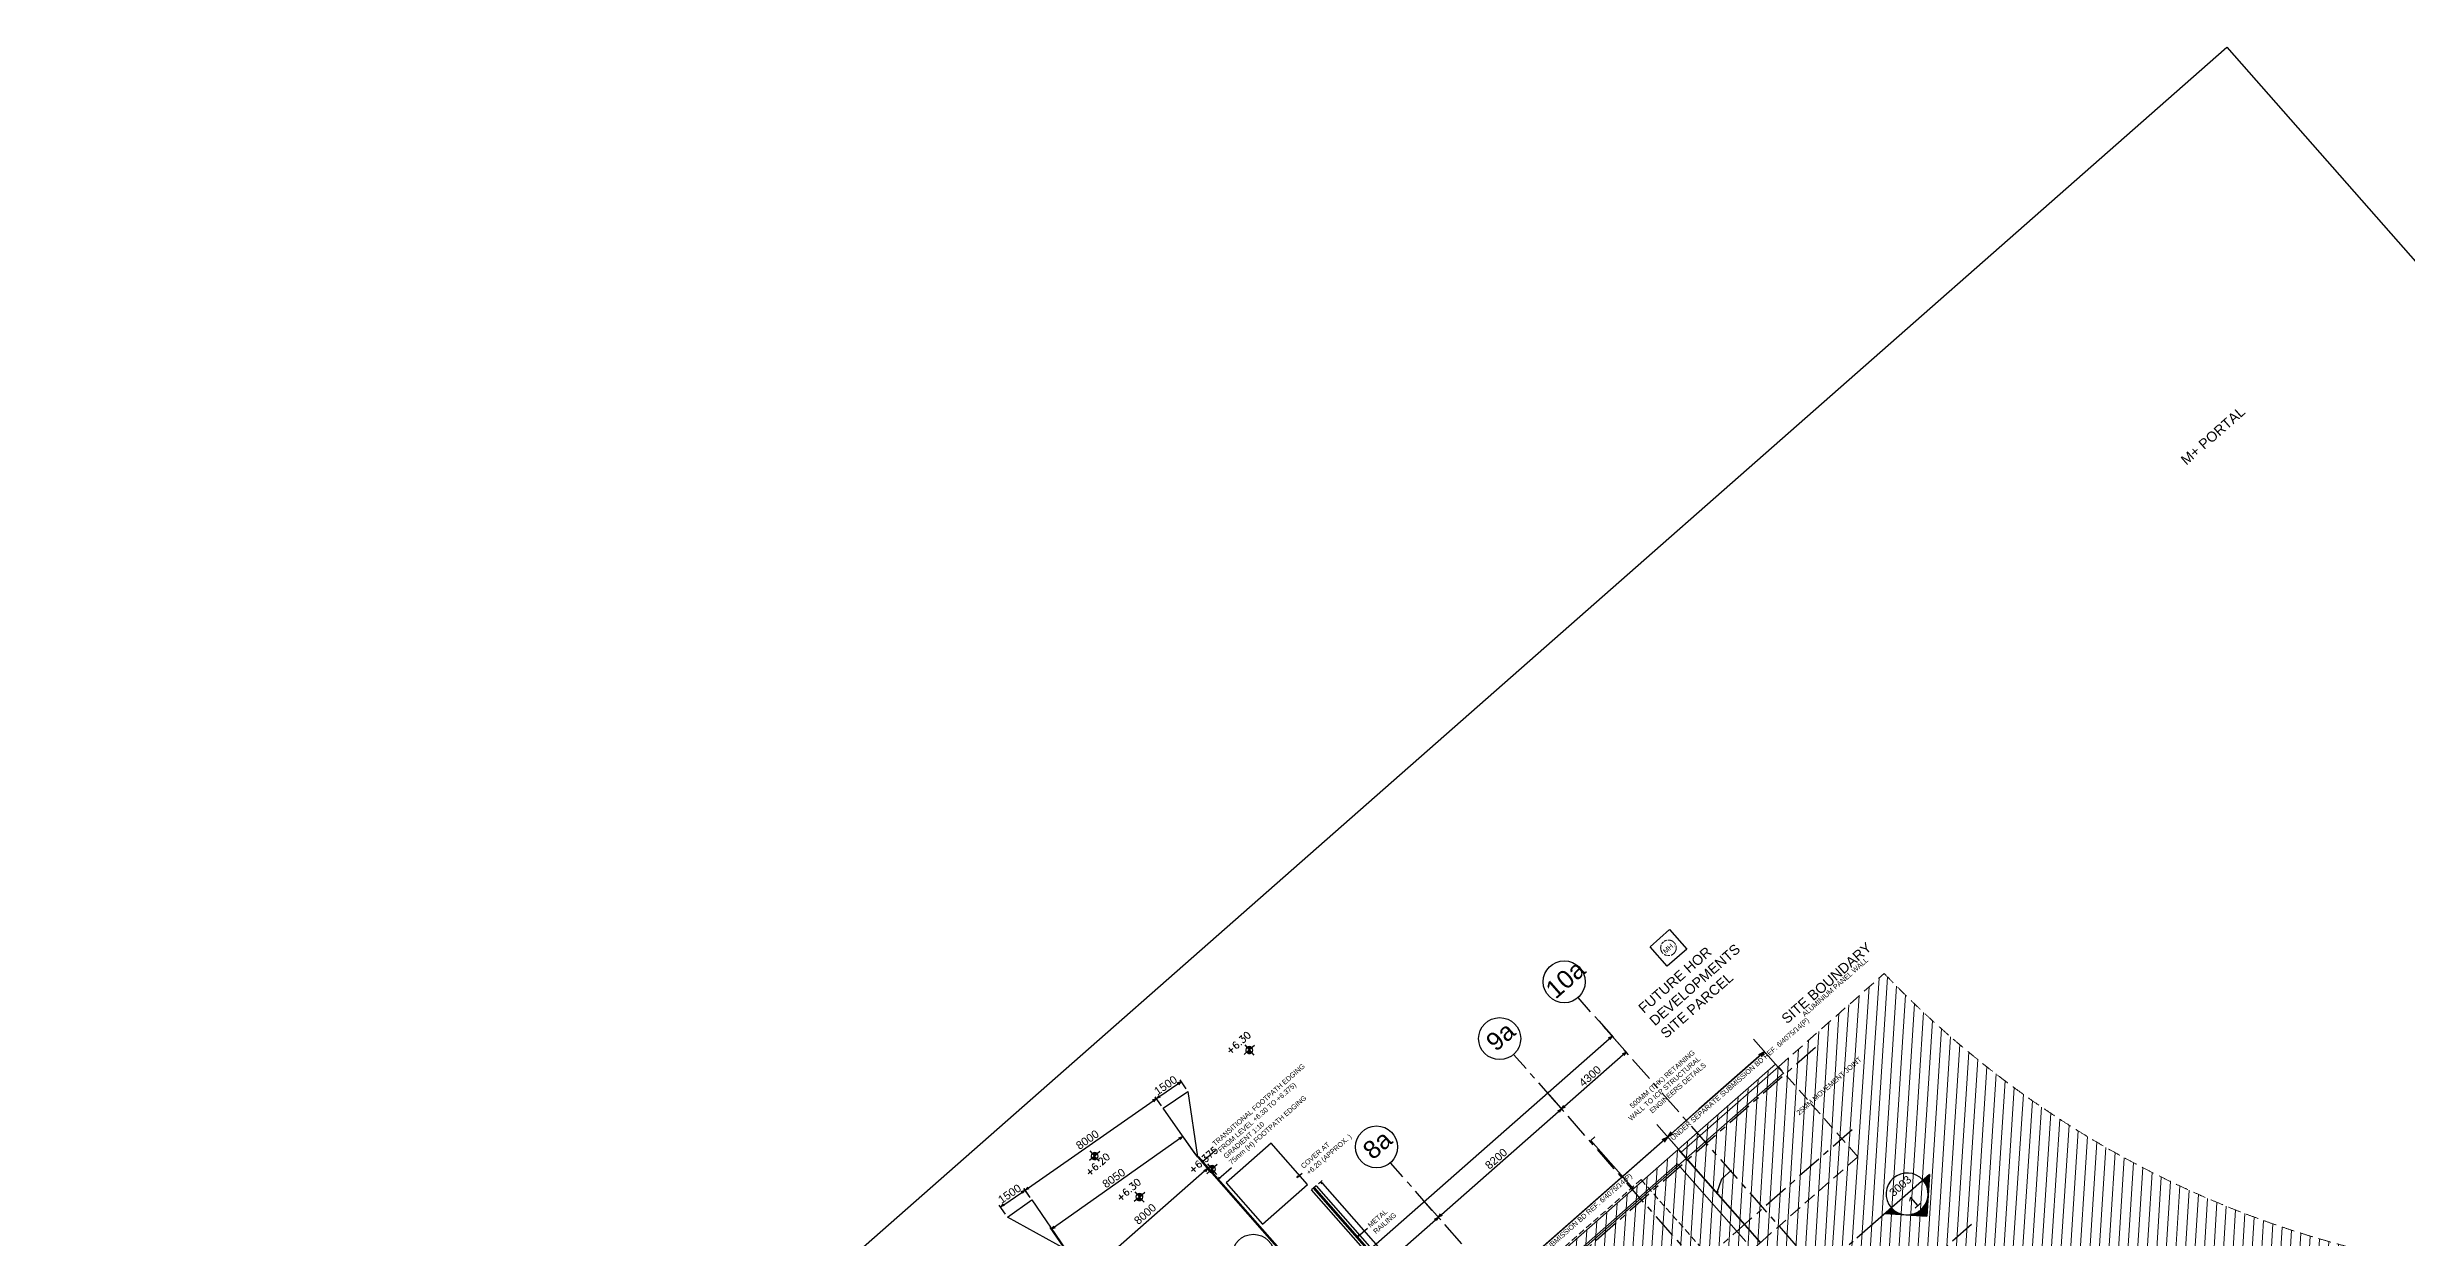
# Model space of a CAD drawing. Header units: millimetres. Extents: x 833681652 to 834427839, y 817425676 to 818089765.
# Drawn here: x 834242270 to 834360221, y 818030240 to 818089765 of the extents above; entities that cross this region are included whole.
import ezdxf
from ezdxf.enums import TextEntityAlignment as Align

# ---------------------------------------------------------------- set-up
doc = ezdxf.new("R2010")
doc.units = ezdxf.units.MM
doc.header["$LTSCALE"] = 100
for name, pattern in [('ACAD_ISO09W100', [45, 24, -3, 6, -3, 6, -3]), ('CENTER', [2, 1.25, -0.25, 0.25, -0.25]), ('Grid Line', [22.224999999999994, 12.7, -3.174999999999999, 3.174999999999999, -3.174999999999999]), ('Hidden', [9.524999999999999, 6.35, -3.175]), ('HIDDEN2', [4.762499999999999, 3.175, -1.5875])]:
    doc.linetypes.add(name, pattern=pattern)
for name, color, linetype in [('A-COLS', 3, 'Continuous'), ('DLN020__', 6, 'Continuous'), ('DLN030_1', 1, 'Continuous'), ('DLN051__', 7, 'Continuous'), ('DLN052__', 7, 'Continuous'), ('DLN270__', 3, 'Continuous'), ('DLN410__', 6, 'Continuous'), ('DLN810__', 1, 'Continuous'), ('DLN910__', 3, 'Continuous'), ('DLN980__', 1, 'Continuous'), ('DLN__050 Movement Joint', 1, 'Continuous'), ('HOZE REEL', 1, 'Continuous'), ('LEVEL', 7, 'Continuous'), ('MARK', 7, 'Continuous')]:
    doc.layers.add(name, color=color, linetype=linetype)
for name, color, linetype, lineweight in [('A-WALL', 7, 'Continuous', 9), ('A030_2', 1, 'Continuous', 0), ('DLN040__', 3, 'Continuous', 0), ('HCL523__', 1, 'Continuous', 20), ('Pump Station Outline', 5, 'Hidden', 9), ('Tactile', 251, 'Continuous', 5)]:
    doc.layers.add(name, color=color, linetype=linetype, lineweight=lineweight)
doc.styles.add('romans', font='romans.shx')
doc.styles.get("Standard").update_dxf_attribs({"font": 'swiss.ttf'})
doc.styles.add('Swis721tBT', font='swissl.ttf')
doc.dimstyles.new('INTDIM', dxfattribs={"dimtxt": 200, "dimasz": 125, "dimexe": 100, "dimexo": 150, "dimgap": 80, "dimtad": 1, "dimdec": 0, "dimzin": 9, "dimdsep": 46, "dimtxsty": 'Swis721tBT', "dimblk": 'OPEN30', "dimcen": -125, "dimclrd": 256, "dimclre": 256, "dimclrt": 2, "dimaunit": 1, "dimadec": 1, "dimazin": 0, "dimtfac": 0.4444444444444444, "dimtdec": 0, "dimtix": 1, "dimtmove": 2, "dimatfit": 3, "dimldrblk": 'OPEN30', "dimfxl": 0, "dimtolj": 1, "dimlwd": -1, "dimlwe": -1, "dimarcsym": 0})

# ---------------------------------------------------------------- blocks, each defined once
blk = doc.blocks.new('_Open30')
at = {"color": 0, "linetype": 'ByBlock', "lineweight": -2}
for p, q in [((-1, 0.26794919), (0, 0)), ((0, 0), (-1, -0.26794919)), ((0, 0), (-1, 0))]:
    blk.add_line(p, q, dxfattribs=at)
blk = doc.blocks.new('*D186')
at = {"layer": 'Defpoints', "color": 0}
for p in [(834311109.2963321, 818032066.221155), (834311810.0325601, 818031269.9996899), (834304953.6805739, 818026648.8052908)]:
    blk.add_point(p, dxfattribs=at)
at = {"layer": 'DLN030_1', "linetype": 'Continuous'}
for p, q in [((834311208.3954049, 818031953.6184297), (834311876.0986087, 818031194.9312063)), ((834305804.5538762, 818025984.7158015), (834311659.8955932, 818031137.8675927)), ((834305052.7796469, 818026536.2025656), (834305720.4829576, 818025777.5152206))]:
    blk.add_line(p, q, dxfattribs=at)
at = {"layer": 'DLN030_1', "xscale": 200, "yscale": 200, "zscale": 200}
for p, rotation in [((834311810.0325601, 818031269.9996899), 41.35026467986027), ((834305654.416909, 818025852.5837042), 221.3502646798603)]:
    blk.add_blockref('_Open30', p, dxfattribs=dict(at, rotation=rotation))
at = {"layer": 'DLN030_1', "color": 2, "insert": (834308543.5619872, 818028775.6624161), "char_height": 400, "attachment_point": 5, "rotation": 41.35026467986027, "style": 'Swis721tBT'}
blk.add_mtext('\\A1;8200', dxfattribs=at)
blk = doc.blocks.new('*D187')
at = {"layer": 'Defpoints', "color": 0}
for p in [(834317264.9120888, 818037483.6370174), (834317965.6483155, 818036687.4155537), (834311109.2963321, 818032066.221155)]:
    blk.add_point(p, dxfattribs=at)
at = {"layer": 'DLN030_1', "linetype": 'Continuous'}
for p, q in [((834317364.0111616, 818037371.034292), (834318031.7143642, 818036612.3470701)), ((834311960.1696333, 818031402.1316668), (834317815.5113485, 818036555.2834564)), ((834311208.3954049, 818031953.6184297), (834311876.0987147, 818031194.931086))]:
    blk.add_line(p, q, dxfattribs=at)
at = {"layer": 'DLN030_1', "xscale": 200, "yscale": 200, "zscale": 200}
for p, rotation in [((834317965.6483155, 818036687.4155537), 41.35026467986027), ((834311810.0326661, 818031269.9995695), 221.3502646798603)]:
    blk.add_blockref('_Open30', p, dxfattribs=dict(at, rotation=rotation))
at = {"layer": 'DLN030_1', "color": 2, "insert": (834314699.1777433, 818034193.0782807), "char_height": 400, "attachment_point": 5, "rotation": 41.35026467986027, "style": 'Swis721tBT'}
blk.add_mtext('\\A1;8200', dxfattribs=at)
blk = doc.blocks.new('*D188')
at = {"layer": 'Defpoints', "color": 0}
for p in [(834320492.856937, 818040324.4770439), (834321193.5931644, 818039528.2555796), (834317264.9120888, 818037483.6370174)]:
    blk.add_point(p, dxfattribs=at)
at = {"layer": 'DLN030_1', "linetype": 'Continuous'}
for p, q in [((834320591.95601, 818040211.8743185), (834321259.6592131, 818039453.187096)), ((834318115.785339, 818036819.5475869), (834321043.4561974, 818039396.1234823)), ((834317364.0111616, 818037371.034292), (834318031.7144206, 818036612.3470061))]:
    blk.add_line(p, q, dxfattribs=at)
at = {"layer": 'DLN030_1', "xscale": 200, "yscale": 200, "zscale": 200}
for p, rotation in [((834321193.5931644, 818039528.2555796), 41.35026467986027), ((834317965.6483719, 818036687.4154897), 221.3502646798603)]:
    blk.add_blockref('_Open30', p, dxfattribs=dict(at, rotation=rotation))
at = {"layer": 'DLN030_1', "color": 2, "insert": (834319390.9580207, 818038322.2062535), "char_height": 400, "attachment_point": 5, "rotation": 41.35026467986027, "style": 'Swis721tBT'}
blk.add_mtext('\\A1;4300', dxfattribs=at)
blk = doc.blocks.new('*D190')
at = {"layer": 'Defpoints', "color": 0}
for p in [(834319727.3209243, 818041194.3282703), (834320492.8563714, 818040324.4777746), (834269206.2309229, 817996731.8782111)]:
    blk.add_point(p, dxfattribs=at)
at = {"layer": 'DLN030_1', "linetype": 'Continuous'}
for p, q in [((834319826.4199971, 818041081.7255449), (834320558.92242, 818040249.4092911)), ((834270121.9039102, 817995994.1591614), (834320342.7194042, 818040192.3456774)), ((834269305.3299958, 817996619.2754858), (834270037.8329917, 817995786.9585809))]:
    blk.add_line(p, q, dxfattribs=at)
at = {"layer": 'DLN030_1', "xscale": 200, "yscale": 200, "zscale": 200}
for p, rotation in [((834320492.8563714, 818040324.4777746), 41.35026467986027), ((834269971.7669431, 817995862.0270643), 221.3502646798603)]:
    blk.add_blockref('_Open30', p, dxfattribs=dict(at, rotation=rotation))
at = {"layer": 'DLN030_1', "color": 2, "insert": (834295343.8867736, 818019178.3025181), "char_height": 400, "attachment_point": 1, "rotation": 41.35026467986027, "line_spacing_factor": 0.9385317878468563, "style": 'Swis721tBT'}
blk.add_mtext('\\A1;67300', dxfattribs=at)
blk = doc.blocks.new('*X5')
at = {"color": 0}
for p, q in [((56790.17643191215, 54775), (57097.4172277672, 54775)), ((56802.67643191215, 54787.5), (57084.9172277672, 54787.5)), ((56815.17643191215, 54800), (57072.4172277672, 54800)), ((56827.67643191215, 54812.5), (57059.9172277672, 54812.5)), ((56840.17643191215, 54825), (57047.4172277672, 54825)), ((56852.67643191215, 54837.5), (57034.9172277672, 54837.5)), ((56865.17643191215, 54850), (57022.4172277672, 54850)), ((56877.67643191215, 54862.5), (57009.9172277672, 54862.5)), ((56890.17643191215, 54875), (56997.4172277672, 54875)), ((56902.67643191215, 54887.5), (56984.9172277672, 54887.5)), ((56915.17643191215, 54900), (56972.4172277672, 54900)), ((56927.67643191215, 54912.5), (56959.9172277672, 54912.5)), ((56940.17643191215, 54925), (56947.4172277672, 54925)), ((55940.17643191214, 53925), (56195.9689992533, 53925)), ((55952.67643191214, 53937.5), (56197.02764203604, 53937.5)), ((55965.17643191214, 53950), (56198.29734928536, 53950)), ((55977.67643191214, 53962.5), (56199.77920158036, 53962.5)), ((55990.17643191214, 53975), (56201.47446939646, 53975)), ((56002.67643191214, 53987.5), (56203.38461865738, 53987.5)), ((56015.17643191214, 54000), (56205.51131723516, 54000)), ((56027.67643191214, 54012.5), (56207.85644246099, 54012.5)), ((56040.17643191214, 54025), (56210.42208973136, 54025)), ((56052.67643191214, 54037.5), (56213.21058230806, 54037.5)), ((56065.17643191214, 54050), (56216.22448241559, 54050)), ((56077.67643191214, 54062.5), (56219.4666037756, 54062.5)), ((56090.17643191214, 54075), (56222.94002572152, 54075)), ((56102.67643191214, 54087.5), (56226.64810907299, 54087.5)), ((56115.17643191214, 54100), (56230.59451397751, 54100)), ((56127.67643191214, 54112.5), (56234.783219953, 54112.5)), ((56140.17643191214, 54125), (56239.21854841284, 54125)), ((56152.67643191214, 54137.5), (56243.90518800342, 54137.5)), ((56165.17643191214, 54150), (56248.84822313151, 54150)), ((56177.67643191214, 54162.5), (56254.05316613591, 54162.5)), ((56190.17643191214, 54175), (56259.52599364005, 54175)), ((56202.67643191214, 54187.5), (56265.27318771162, 54187.5)), ((56215.17643191214, 54200), (56271.3017825861, 54200)), ((56227.67643191214, 54212.5), (56277.61941785813, 54212.5)), ((56240.17643191214, 54225), (56284.23439921781, 54225)), ((56252.67643191214, 54237.5), (56291.15576804409, 54237.5)), ((56265.17643191214, 54250), (56298.39338144825, 54250)), ((56277.67643191214, 54262.5), (56305.95800470521, 54262.5)), ((56290.17643191214, 54275), (56313.8614184658, 54275)), ((56302.67643191214, 54287.5), (56322.11654371454, 54287.5)), ((56315.17643191214, 54300), (56330.73758815906, 54300)), ((56327.67643191214, 54312.5), (56339.74021869808, 54312.5)), ((56340.17643191214, 54325), (56349.14176585911, 54325)), ((56352.67643191214, 54337.5), (56358.96146773244, 54337.5)), ((56365.17643191214, 54350), (56369.22076313922, 54350)), ((56377.67643191214, 54362.5), (56379.94364675136, 54362.5)), ((56390.17643191214, 54375), (56391.15710295406, 54375)), ((56402.67643191214, 54387.5), (56402.89164093309, 54387.5)), ((56427.67643191214, 54412.5), (56428.06779760152, 54412.5)), ((56440.17643191214, 54425), (56441.59498760175, 54425)), ((56452.67643191214, 54437.5), (56455.81686508647, 54437.5)), ((56465.17643191214, 54450), (56470.7960881337, 54450)), ((56477.67643191214, 54462.5), (56486.60709099128, 54462.5)), ((56490.17643191214, 54475), (56503.33943920848, 54475)), ((56502.67643191214, 54487.5), (56521.10253295893, 54487.5)), ((56515.17643191214, 54500), (56540.03238827831, 54500)), ((56527.67643191214, 54512.5), (56560.30174522614, 54512.5)), ((56540.17643191214, 54525), (56582.13575151274, 54525)), ((56552.67643191214, 54537.5), (56605.83752573567, 54537.5)), ((56565.17643191214, 54550), (56631.83249392315, 54550)), ((56577.67643191214, 54562.5), (56660.75177593889, 54562.5)), ((56590.17643191214, 54575), (56693.60738523508, 54575)), ((56602.67643191214, 54587.5), (56732.22529620404, 54587.5)), ((56615.17643191214, 54600), (56780.6472987377, 54600)), ((56627.67643191214, 54612.5), (56853.46120479256, 54612.5)), ((56640.17643191214, 54625), (57247.4172277672, 54625)), ((56652.67643191214, 54637.5), (57234.9172277672, 54637.5)), ((56665.17643191214, 54650), (57222.4172277672, 54650)), ((56677.67643191214, 54662.5), (57209.9172277672, 54662.5)), ((56690.17643191215, 54675), (57197.4172277672, 54675)), ((56702.67643191215, 54687.5), (57184.9172277672, 54687.5)), ((56715.17643191215, 54700), (57172.4172277672, 54700)), ((56727.67643191215, 54712.5), (57159.9172277672, 54712.5)), ((56740.17643191215, 54725), (57147.4172277672, 54725)), ((56752.67643191215, 54737.5), (57134.9172277672, 54737.5)), ((56765.17643191215, 54750), (57122.4172277672, 54750)), ((56777.67643191215, 54762.5), (57109.9172277672, 54762.5)), ((57034.13245488679, 54612.5), (57259.9172277672, 54612.5)), ((57106.94636094165, 54600), (57272.4172277672, 54600)), ((57155.36836347531, 54587.5), (57284.9172277672, 54587.5)), ((57193.98627444427, 54575), (57297.4172277672, 54575)), ((57226.84188374045, 54562.5), (57309.9172277672, 54562.5)), ((57255.7611657562, 54550), (57322.4172277672, 54550)), ((57281.75613394367, 54537.5), (57334.9172277672, 54537.5)), ((57305.4579081666, 54525), (57347.4172277672, 54525)), ((57327.29191445321, 54512.5), (57359.9172277672, 54512.5)), ((57347.56127140103, 54500), (57372.4172277672, 54500)), ((57366.49112672041, 54487.5), (57384.9172277672, 54487.5)), ((57384.25422047087, 54475), (57397.4172277672, 54475)), ((57400.98656868807, 54462.5), (57409.9172277672, 54462.5)), ((57416.79757154565, 54450), (57422.4172277672, 54450)), ((57431.77679459289, 54437.5), (57434.9172277672, 54437.5)), ((57445.9986720776, 54425), (57447.4172277672, 54425)), ((57459.52586207783, 54412.5), (57459.9172277672, 54412.5)), ((57484.70201874625, 54387.5), (57484.9172277672, 54387.5)), ((57496.43655672529, 54375), (57497.4172277672, 54375)), ((57507.65001292799, 54362.5), (57509.9172277672, 54362.5)), ((57518.37289654013, 54350), (57522.4172277672, 54350)), ((57528.63219194692, 54337.5), (57534.9172277672, 54337.5)), ((57538.45189382024, 54325), (57547.4172277672, 54325)), ((57547.85344098127, 54312.5), (57559.9172277672, 54312.5)), ((57556.85607152029, 54300), (57572.4172277672, 54300)), ((57565.47711596481, 54287.5), (57584.9172277672, 54287.5)), ((57573.73224121355, 54275), (57597.4172277672, 54275)), ((57581.63565497414, 54262.5), (57609.9172277672, 54262.5)), ((57589.20027823109, 54250), (57622.4172277672, 54250)), ((57596.43789163527, 54237.5), (57634.9172277672, 54237.5)), ((57603.35926046153, 54225), (57647.4172277672, 54225)), ((57609.97424182123, 54212.5), (57659.9172277672, 54212.5)), ((57616.29187709324, 54200), (57672.4172277672, 54200)), ((57622.32047196773, 54187.5), (57684.9172277672, 54187.5)), ((57628.0676660393, 54175), (57697.41722776719, 54175)), ((57633.54049354343, 54162.5), (57709.91722776719, 54162.5)), ((57638.74543654784, 54150), (57722.41722776719, 54150)), ((57643.68847167592, 54137.5), (57734.91722776719, 54137.5)), ((57648.3751112665, 54125), (57747.41722776719, 54125)), ((57652.81043972634, 54112.5), (57759.91722776719, 54112.5)), ((57656.99914570183, 54100), (57772.41722776719, 54100)), ((57660.94555060635, 54087.5), (57784.91722776719, 54087.5)), ((57664.65363395782, 54075), (57797.41722776719, 54075)), ((57668.12705590376, 54062.5), (57809.91722776719, 54062.5)), ((57671.36917726375, 54050), (57822.41722776719, 54050)), ((57674.38307737129, 54037.5), (57834.91722776719, 54037.5)), ((57677.171569948, 54025), (57847.41722776719, 54025)), ((57679.73721721836, 54012.5), (57859.91722776719, 54012.5)), ((57682.08234244418, 54000), (57872.41722776719, 54000)), ((57684.20904102196, 53987.5), (57884.91722776719, 53987.5)), ((57686.11919028289, 53975), (57897.41722776719, 53975)), ((57687.81445809898, 53962.5), (57909.91722776719, 53962.5)), ((57689.29631039398, 53950), (57922.41722776719, 53950)), ((57690.5660176433, 53937.5), (57934.91722776719, 53937.5)), ((57691.62466042604, 53925), (57947.41722776719, 53925)), ((55890.17643191214, 53875), (56193.82986951105, 53875)), ((55902.67643191214, 53887.5), (56194.05140822083, 53887.5)), ((55915.17643191214, 53900), (56194.48150710045, 53900)), ((55927.67643191214, 53912.5), (56195.12052558953, 53912.5)), ((57692.47313408981, 53912.5), (57959.91722776719, 53912.5)), ((57693.11215257891, 53900), (57972.41722776719, 53900)), ((57693.54225145852, 53887.5), (57984.91722776719, 53887.5)), ((57693.7637901683, 53875), (57997.41722776719, 53875))]:
    blk.add_line(p, q, dxfattribs=at)
blk = doc.blocks.new('SECHL')
at = {"layer": 'MARK'}
for p, q in [((-3.414213562369696, 0), (-2, 1.414213562369696)), ((-0.5857864376303041, 0), (-2, 1.414213562369696)), ((-3.414213562369696, 0), (0, 0))]:
    blk.add_line(p, q, dxfattribs=at)
for centre, start, end in [((-2, 0), 0, 180), ((-2, 1.796361175365746e-06), 180, 0)]:
    blk.add_arc(centre, 1.00000000000001, start, end, dxfattribs=at)
at = {"layer": 'MARK', "xscale": 0.001333333333333333, "yscale": 0.001333333333333333, "zscale": 0.001333333333333333}
blk.add_blockref('*X5', (-77.92506243978278, -71.8239469682012), dxfattribs=at)
at = {"layer": 'MARK', "style": 'romans'}
for tag, height, p in [('SECHL1', 0.7999999999999999, (-2, 0.5)), ('SECHL2', 0.2666666666666667, (-2, -0.5))]:
    blk.add_attdef(tag, text='', height=height, dxfattribs=at).set_placement(p, align=Align.MIDDLE)
blk = doc.blocks.new('*X14')
at = {"color": 0}
for p, q in [((45955.88296590155, 42700), (46155.82083605308, 42700)), ((45956.13663634944, 42693.75), (46155.82083605308, 42693.75)), ((45956.58659627086, 42687.5), (46155.82083605308, 42687.5)), ((45957.23417992554, 42681.25), (46155.82083605308, 42681.25)), ((45958.08132891748, 42675), (46155.82083605308, 42675)), ((45959.13062182577, 42668.75), (46155.82083605308, 42668.75)), ((45960.38531455532, 42662.5), (46155.82083605308, 42662.5)), ((45961.84939291411, 42656.25), (46155.82083605308, 42656.25)), ((45963.52763949186, 42650), (46155.82083605308, 42650)), ((45965.42571759076, 42643.75), (46155.82083605308, 42643.75)), ((45967.55027588873, 42637.5), (46155.82083605308, 42637.5)), ((45969.90907871936, 42631.25), (46155.82083605308, 42631.25)), ((45972.51116853599, 42625), (46155.82083605308, 42625)), ((45975.3670694097, 42618.75), (46155.82083605308, 42618.75)), ((45978.48904368043, 42612.5), (46155.82083605308, 42612.5)), ((45981.89141854007, 42606.25), (46155.82083605308, 42606.25)), ((45985.59100621493, 42600), (46155.82083605308, 42600)), ((45989.60765168721, 42593.75), (46155.82083605308, 42593.75)), ((45993.96495773042, 42587.5), (46155.82083605308, 42587.5)), ((45998.69126201334, 42581.25), (46155.82083605308, 42581.25)), ((46003.82098168398, 42575), (46155.82083605308, 42575)), ((46009.39650945896, 42568.75), (46155.82083605308, 42568.75)), ((46015.47096569654, 42562.5), (46155.82083605308, 42562.5)), ((46022.11233295992, 42556.25), (46155.82083605308, 42556.25)), ((46029.4099326874, 42550), (46155.82083605308, 42550)), ((46037.48510949494, 42543.75), (46155.82083605308, 42543.75)), ((46046.51005492607, 42537.5), (46155.82083605308, 42537.5)), ((46056.74397416842, 42531.25), (46155.82083605308, 42531.25)), ((46068.61144864996, 42525), (46155.82083605308, 42525)), ((46082.90578313846, 42518.75), (46155.82083605308, 42518.75)), ((46101.51054575652, 42512.5), (46155.82083605308, 42512.5)), ((46133.36008534408, 42506.25), (46155.82083605308, 42506.25))]:
    blk.add_line(p, q, dxfattribs=at)
blk = doc.blocks.new('*X13')
at = {"color": 0}
for p, q in [((46155.82083605308, 42900), (46200.19499327346, 42900)), ((46155.82083605308, 42893.75), (46221.90936394812, 42893.75)), ((46155.82083605308, 42887.5), (46237.60222886274, 42887.5)), ((46155.82083605308, 42881.25), (46250.32254979523, 42881.25)), ((46155.82083605308, 42875), (46261.15281880532, 42875)), ((46155.82083605308, 42868.75), (46270.62917321041, 42868.75)), ((46155.82083605308, 42862.5), (46279.06432258031, 42862.5)), ((46155.82083605308, 42856.25), (46286.65980066876, 42856.25)), ((46155.82083605308, 42850), (46293.55459136389, 42850)), ((46155.82083605308, 42843.75), (46299.84935768103, 42843.75)), ((46155.82083605308, 42837.5), (46305.6197603913, 42837.5)), ((46155.82083605308, 42831.25), (46310.92433512129, 42831.25)), ((46155.82083605308, 42825), (46315.8094235008, 42825)), ((46155.82083605308, 42818.75), (46320.31240362975, 42818.75)), ((46155.82083605308, 42812.5), (46324.46388658926, 42812.5)), ((46155.82083605308, 42806.25), (46328.28925688629, 42806.25)), ((46155.82083605308, 42800), (46331.80978137356, 42800)), ((46155.82083605308, 42793.75), (46335.04342549239, 42793.75)), ((46155.82083605308, 42787.5), (46338.0054656343, 42787.5)), ((46155.82083605308, 42781.25), (46340.70895613168, 42781.25)), ((46155.82083605308, 42775), (46343.16509039923, 42775)), ((46155.82083605308, 42768.75), (46345.38348355208, 42768.75)), ((46155.82083605308, 42762.5), (46347.37239573649, 42762.5)), ((46155.82083605308, 42756.25), (46349.13890998229, 42756.25)), ((46155.82083605308, 42750), (46350.68907460933, 42750)), ((46155.82083605308, 42743.75), (46352.02801759425, 42743.75)), ((46155.82083605308, 42737.5), (46353.16003838917, 42737.5)), ((46155.82083605308, 42731.25), (46354.08868132608, 42731.25)), ((46155.82083605308, 42725), (46354.81679369925, 42725)), ((46155.82083605308, 42718.75), (46355.34657085896, 42718.75)), ((46155.82083605308, 42712.5), (46355.67959002734, 42712.5)), ((46155.82083605308, 42706.25), (46355.81683408978, 42706.25))]:
    blk.add_line(p, q, dxfattribs=at)
blk = doc.blocks.new('ELFIN')
at = {"layer": 'LEVEL'}
for p, q in [((0, 0), (-0.5, 0)), ((0, 0.5), (0, 0)), ((0, 0), (0, -0.5)), ((0.5, 0), (0, 0))]:
    blk.add_line(p, q, dxfattribs=at)
for start, end in [(90, 180), (180, 270), (0, 90), (270, 0)]:
    blk.add_arc((0, 0), 0.25, start, end, dxfattribs=at)
at = {"layer": 'LEVEL', "xscale": 0.00125, "yscale": 0.00125, "zscale": 0.00125}
for name in ['*X13', '*X14']:
    blk.add_blockref(name, (-57.69477604507119, -53.38123098095821), dxfattribs=at)
at = {"layer": 'LEVEL', "style": 'romans'}
blk.add_attdef('ELFIN', (0.2542374787153676, 0.3469263632723596), '', height=0.5, dxfattribs=at)
blk = doc.blocks.new('*D172')
at = {"layer": 'Defpoints', "color": 0}
for p in [(834299844.6404431, 818034194.7073808), (834293391.1967207, 818029418.1401271, -0.02230728437779878), (834294271.8964506, 818028417.4324033)]:
    blk.add_point(p, dxfattribs=at)
at = {"layer": 'DLN030_1', "linetype": 'Continuous'}
for p, q in [((834299943.7395059, 818034082.1046466), (834300343.5855126, 818033627.7738756)), ((834300127.382492, 818033570.7102814), (834294422.0334295, 818028549.5644871)), ((834293490.2957835, 818029305.5373929), (834294337.9624925, 818028342.3639138))]:
    blk.add_line(p, q, dxfattribs=at)
at = {"layer": 'DLN030_1', "xscale": 200, "yscale": 200, "zscale": 200}
for p, rotation in [((834300277.5194708, 818033702.8423651), 41.35025955254057), ((834294271.8964506, 818028417.4324033), 221.3502595525406)]:
    blk.add_blockref('_Open30', p, dxfattribs=dict(at, rotation=rotation))
at = {"layer": 'DLN030_1', "color": 2, "insert": (834297150.6027416, 818031428.3443416), "char_height": 400, "attachment_point": 5, "rotation": 41.35025955254058, "style": 'Swis721tBT'}
blk.add_mtext('\\A1;8000', dxfattribs=at)
blk = doc.blocks.new('*D204')
at = {"layer": 'Defpoints', "color": 0}
for p in [(834299039.514315, 818035312.8675264), (834299742.3986964, 818034317.5672446, 0.0006610366353925201), (834293166.4908222, 818029673.6391532, -0.02573415923886818)]:
    blk.add_point(p, dxfattribs=at)
at = {"layer": 'DLN030_1', "linetype": 'Continuous'}
for p, q in [((834292626.975304, 818030784.3110716), (834298876.1454518, 818035197.4958898)), ((834299655.869969, 818034440.0938921), (834298981.8284968, 818035394.5519581)), ((834293079.9620948, 818029796.1658007), (834292405.9206226, 818030750.6238668))]:
    blk.add_line(p, q, dxfattribs=at)
at = {"layer": 'DLN030_1', "xscale": 200, "yscale": 200, "zscale": 200}
for p, rotation in [((834299039.514315, 818035312.8675264), 35.22986599653106), ((834292463.6064408, 818030668.9394351), 215.229865996531)]:
    blk.add_blockref('_Open30', p, dxfattribs=dict(at, rotation=rotation))
at = {"layer": 'DLN030_1', "color": 2, "insert": (834295586.8287921, 818033224.1671557), "char_height": 400, "attachment_point": 5, "rotation": 35.22986599653106, "style": 'Swis721tBT'}
blk.add_mtext('\\A1;8050', dxfattribs=at)
blk = doc.blocks.new('*D205')
at = {"layer": 'Defpoints', "color": 0}
for p in [(834297710.9393405, 818037201.1814563), (834298050.6628835, 818036714.8578014, 0.0006610366353925201), (834291492.512744, 818032133.6329739, -0.02573415923886818)]:
    blk.add_point(p, dxfattribs=at)
at = {"layer": 'DLN030_1', "linetype": 'Continuous'}
for p, q in [((834291316.7468557, 818032734.4899747), (834297546.9816855, 818037086.6481102)), ((834297964.762874, 818036837.8260428), (834297653.6726675, 818037283.1602838)), ((834291406.6127343, 818032256.6012152), (834291095.5225278, 818032701.9354563))]:
    blk.add_line(p, q, dxfattribs=at)
at = {"layer": 'DLN030_1', "xscale": 200, "yscale": 200, "zscale": 200}
for p, rotation in [((834297710.9393405, 818037201.1814563), 34.93639512041739), ((834291152.7892008, 818032619.9566288), 214.9363951204174)]:
    blk.add_blockref('_Open30', p, dxfattribs=dict(at, rotation=rotation))
at = {"layer": 'DLN030_1', "color": 2, "insert": (834294268.3296248, 818035144.6734145), "char_height": 400, "attachment_point": 5, "rotation": 34.93639512041739, "style": 'Swis721tBT'}
blk.add_mtext('\\A1;8000', dxfattribs=at)
blk = doc.blocks.new('*D206')
at = {"layer": 'Defpoints', "color": 0}
for p in [(834298956.8800172, 818038047.893903), (834299290.3801677, 818037557.0867348, 0.0006610366353925201), (834298049.9121971, 818036714.1971406, 0.0006610366353925201)]:
    blk.add_point(p, dxfattribs=at)
at = {"layer": 'DLN030_1', "linetype": 'Continuous'}
for p, q in [((834297881.8363177, 818037317.4089819), (834298791.455746, 818037935.4892299)), ((834299206.0766629, 818037681.154938), (834298900.6776806, 818038130.6060386)), ((834297965.6086922, 818036838.2653439), (834297660.20971, 818037287.7164444))]:
    blk.add_line(p, q, dxfattribs=at)
at = {"layer": 'DLN030_1', "xscale": 200, "yscale": 200, "zscale": 200}
for p, rotation in [((834297716.4120466, 818037205.0043088), 214.1958427648469), ((834298956.8800172, 818038047.893903), 34.19584276484694)]:
    blk.add_blockref('_Open30', p, dxfattribs=dict(at, rotation=rotation))
at = {"layer": 'DLN030_1', "color": 2, "insert": (834298176.1507783, 818037862.6475629), "char_height": 400, "attachment_point": 5, "rotation": 34.19584276484694, "style": 'Swis721tBT'}
blk.add_mtext('\\A1;1500', dxfattribs=at)
blk = doc.blocks.new('*D173')
at = {"layer": 'Defpoints', "color": 0}
for p in [(834291159.0125932, 818032624.4401419), (834291492.5127437, 818032133.6329739, 0.0006610366353925201), (834290252.0447737, 818031290.7433797, 0.0006610366353925201)]:
    blk.add_point(p, dxfattribs=at)
at = {"layer": 'DLN030_1', "linetype": 'Continuous'}
for p, q in [((834291408.2092389, 818032257.7011771), (834291102.8102566, 818032707.1522775)), ((834290167.7412689, 818031414.811583), (834289862.3422866, 818031864.2626834)), ((834290083.9688942, 818031893.9552209), (834290993.5883222, 818032512.0354688))]:
    blk.add_line(p, q, dxfattribs=at)
at = {"layer": 'DLN030_1', "xscale": 200, "yscale": 200, "zscale": 200}
for p, rotation in [((834291159.0125932, 818032624.4401419), 34.19584277373304), ((834289918.5446231, 818031781.5505478), 214.195842773733)]:
    blk.add_blockref('_Open30', p, dxfattribs=dict(at, rotation=rotation))
at = {"layer": 'DLN030_1', "color": 2, "insert": (834290378.2833546, 818032439.1938018), "char_height": 400, "attachment_point": 5, "rotation": 34.19584277373304, "style": 'Swis721tBT'}
blk.add_mtext('\\A1;1500', dxfattribs=at)
blk = doc.blocks.new('*D207')
at = {"layer": 'Defpoints', "color": 0}
for p in [(834305699.2720699, 818032840.0466702, -0.1111731156275649), (834312685.7571796, 818024901.5537895, -0.1111731055744558), (834312918.0773746, 818025106.0134584)]:
    blk.add_point(p, dxfattribs=at)
at = {"layer": 'DLN030_1'}
for p, q in [((834305811.8747953, 818032939.1457431), (834306006.6606435, 818033110.5722953)), ((834306014.1747206, 818032950.6706423), (834312835.4948138, 818025199.8490628)), ((834312798.3599049, 818025000.6528624), (834312993.1458582, 818025172.079507))]:
    blk.add_line(p, q, dxfattribs=at)
at = {"layer": 'DLN030_1', "xscale": 125, "yscale": 125, "zscale": 125}
for p, rotation in [((834305931.5921599, 818033044.5062467), 131.3502646798603), ((834312918.0773746, 818025106.0134584), 311.3502646798603)]:
    blk.add_blockref('_Open30', p, dxfattribs=dict(at, rotation=rotation))
at = {"layer": 'DLN030_1', "color": 2, "insert": (834309562.0475202, 818029196.0176457), "char_height": 200, "attachment_point": 5, "rotation": 311.35026467986023, "style": 'Swis721tBT'}
blk.add_mtext('\\A1;10575', dxfattribs=at)

msp = doc.modelspace()

# ---------------------------------------------------------------- hatches: boundary and pattern name
at = {"layer": 'Pump Station Outline', "linetype": 'Continuous'}
h = msp.add_hatch(dxfattribs=at)
h.set_pattern_fill('ANSI31', color=1, scale=150, angle=6.771992562981563e-05)
h.set_pattern_definition([(86.35026354792089, (1453995.609825253, 237198.812756896), (-475.2840917373131, 30.3165737087381), [])])
edge = h.paths.add_edge_path()
edge.add_line((834354640.1284025, 818002848.5868188), (834339550.0561398, 818019994.8958654))
edge.add_arc((834332769.0727383, 818014189.8471981), 8926.383697879925, 40.56609466141031, 101.8134883202493)
edge.add_line((834330941.6055638, 818022927.1631274), (834325382.3200605, 818029281.967371))
edge.add_line((834325382.3200605, 818029281.967371), (834316073.9235934, 818021089.523299))
edge.add_line((834316073.9235934, 818021089.523299), (834312702.2594533, 818024882.8028461))
edge.add_line((834312702.2594533, 818024882.8028461), (834323801.2576692, 818034650.725341))
edge.add_line((834323801.2576692, 818034650.725341), (834328681.0623239, 818038945.0985447))
edge.add_line((834328681.0623239, 818038945.0985447), (834328813.1094278, 818038795.0581461))
edge.add_line((834328813.1094278, 818038795.0581461), (834334102.2215883, 818043449.8827006))
edge.add_arc((834369806.03518, 818077546.1023142), 49369.16544702674, 223.6806300099722, 266.3963960374879)
edge.add_line((834366703.0203962, 818028274.5507232), (834367678.2990412, 818014323.1809446))
edge.add_line((834367678.2990412, 818014323.1809446), (834354640.1284025, 818002848.5868188))

# ---------------------------------------------------------------- linework, layer by layer
at = {"color": 2}
msp.add_lwpolyline([(834427839.0369835, 818002704.1066914), (834318889.4698142, 817906820.3266927), (834242269.6120262, 817993880.936373), (834351219.1792257, 818089764.7163409)], close=True, dxfattribs=at)
at = {"layer": 'A-COLS', "lineweight": 18}
for p, q in [((834327175.1595455, 818030060.2630292, -0.0320775110140922), (834323756.2446748, 818033945.0536349, -0.0320775110140922)), ((834327880.8322053, 818030015.2508405, -0.0320775110140922), (834323801.2576879, 818034650.7253582, -0.0320775110140922))]:
    msp.add_line(p, q, dxfattribs=at)
at = {"layer": 'A-COLS', "lineweight": 18, "elevation": -0.01641004604425692}
msp.add_lwpolyline([(834328662.2951965, 818038928.5820276), (834323820.1611849, 818034667.1312469), (834324216.5574672, 818034216.7203381), (834329058.6914792, 818038478.1711191)], close=True, dxfattribs=at)
at = {"layer": 'A-COLS', "lineweight": 18}
for points, elevation in [([(834312721.0260819, 818024899.3174205), (834323801.2576885, 818034650.7253579)], -0.0320775110140922), ([(834313426.6986367, 818024854.3034766), (834323756.2446748, 818033945.0536349)], 0.02180016762176756)]:
    msp.add_lwpolyline(points, dxfattribs=dict(at, elevation=elevation))
at = {"layer": 'A-WALL', "color": 1, "lineweight": 18}
for p, q in [((834328813.1942613, 818038794.96174, 0.05387767864690719), (834323952.2932783, 818034516.9942776)), ((834324216.5574673, 818034216.7203383), (834329077.4586062, 818038494.6876235, -0.01641004604425692)), ((834324197.7062094, 818034200.2994258, -0.05387767864326928), (834323933.4420205, 818034500.5733653, -0.05387767864326928)), ((834324216.5574675, 818034216.7203386), (834323952.2932783, 818034516.9942776))]:
    msp.add_line(p, q, dxfattribs=at)
at = {"layer": 'A030_2'}
for p, q in [((834328662.2951969, 818038928.5820279, -0.01641004604425692), (834327570.6927223, 818040168.9308525, -0.01641004604425692)), ((834323274.3599467, 818035287.3056622, 0.05387767864690718), (834328116.4939598, 818039548.75644, -0.01641004604425692)), ((834328116.4939622, 818039548.756438, -0.01641004604425692), (834323274.3599446, 818035287.305665, 0.05387767864690718)), ((834312175.3405441, 818025519.362712, -0.07028772469116415), (834323274.3599415, 818035287.3056666, 0.05387767865746015)), ((834323274.3599445, 818035287.3056643, 0.05387767865746015), (834312175.3405421, 818025519.3627146, -0.07028772469116415)), ((834323820.161185, 818034667.1312475, 0.05387767864690718), (834322728.558707, 818035907.4800762, 0.05387767864690719))]:
    msp.add_line(p, q, dxfattribs=at)
at = {"layer": 'DLN020__', "linetype": 'Grid Line'}
for p, q in [((834382561.3239611, 817969798.2994002), (834318796.6203617, 818042251.8499796)), ((834330669.3753792, 818039762.6549275), (834261818.3363373, 817979168.4388794)), ((834379333.3791126, 817966957.459374), (834315568.6755133, 818039411.0099536)), ((834332492.0604492, 818035638.6553172), (834264172.3570467, 817975512.0555459)), ((834373177.7633557, 817961540.0435112), (834309413.0597563, 818033993.5940906)), ((834338465.1689392, 818030904.5737149), (834269127.3105808, 817969881.9191821))]:
    msp.add_line(p, q, dxfattribs=at)
at = {"layer": 'DLN020__', "linetype": 'Continuous'}
for centre in [(834318102.9268667, 818043040.0690702), (834314874.9820179, 818040199.2290443), (834308719.3662609, 818034781.8131812), (834302563.750503, 818029364.3973174)]:
    msp.add_circle(centre, 1050, dxfattribs=at)
at = {"layer": 'DLN052__', "color": 3, "linetype": 'CENTER', "ltscale": 10}
msp.add_line((834333666.9846779, 818031044.6720828, 0.04088538088329165), (834326675.1548603, 818024891.3234556, 0.04088538088329165), dxfattribs=at)
at = {"layer": 'DLN270__', "color": 7, "linetype": 'HIDDEN2', "lineweight": 18}
msp.add_line((834321944.7312944, 818033149.9898695), (834273600.4949685, 817990603.6056067), dxfattribs=at)
at = {"layer": 'DLN270__', "color": 7, "linetype": 'HIDDEN2', "lineweight": 18, "elevation": -0.07028772469116415}
msp.add_lwpolyline([(834321944.7096552, 818033149.9708257), (834325380.1441085, 818029246.409611)], dxfattribs=at)
at = {"layer": 'DLN410__', "color": 6, "elevation": 5999.79748954586}
msp.add_lwpolyline([(834303019.3148718, 818030928.871367), (834305271.3693678, 818032910.8527812), (834303454.5530728, 818034975.2361141), (834301202.4985762, 818032993.2547002)], close=True, dxfattribs=at)
at = {"layer": 'DLN810__', "color": 6}
for p, q in [((834299766.2986816, 818034283.7243218, -0.07028772469060779), (834312651.6558437, 818019642.5535767, -0.07028772469050806)), ((834299807.9566177, 818034312.0717396, -0.07028772469060776), (834312689.1878538, 818019675.5891365, -0.07028772469050806)), ((834300261.7940238, 818033720.7106757, -0.07028772469060779), (834300299.3282671, 818033753.7436987, -0.07028772469060779))]:
    msp.add_line(p, q, dxfattribs=at)
at = {"layer": 'DLN810__'}
for p, q in [((834305699.27207, 818032840.0466703, -0.07028773474427319), (834305474.0665674, 818032641.8485811, -0.07028774059223294)), ((834312460.5512763, 818024703.3562509, -0.07028772469116415), (834305474.0684981, 818032641.8502797, -0.07028774059218282)), ((834312558.1405208, 818024789.241868, -0.07028772469116415), (834305571.655671, 818032727.7344658, -0.07028772469116415)), ((834305601.6830726, 818032754.1608789, -0.07028772469116415), (834312588.167982, 818024815.6682134, -0.07028772469116415)), ((834305699.2721232, 818032840.046717, -0.07028772469116415), (834312685.7571794, 818024901.5537894, -0.07028772469116415))]:
    msp.add_line(p, q, dxfattribs=at)
at = {"layer": 'DLN980__'}
for points, elevation in [([(834298049.9121972, 818036714.1971407), (834299290.3801676, 818037557.0867348), (834299766.2986815, 818034283.7243216), (834298908.3902723, 818035498.5421551), (834298049.9121984, 818036714.197141)], -0.07028772469038816), ([(834290267.990874, 818031266.6368009), (834291492.5127437, 818032133.6329738), (834293166.4908222, 818029673.6391532), (834290267.990874, 818031266.6368009)], -0.09668292056464886)]:
    msp.add_lwpolyline(points, dxfattribs=dict(at, elevation=elevation))
at = {"layer": 'DLN__050 Movement Joint', "const_width": 30, "elevation": -0.0320775110140922}
msp.add_lwpolyline([(834323450.4729061, 818035109.8550229), (834327937.2860186, 818030011.6498655), (834326146.8848637, 818028435.958985), (834330956.9317459, 818022970.2953367, -0.2588993915539832), (834339486.4879543, 818019938.4676511), (834355139.2148274, 818002153.0708346)], format="xyb", dxfattribs=at)
at = {"layer": 'HCL523__', "linetype": 'ACAD_ISO09W100', "ltscale": 0.2}
msp.add_circle((834323312.5224247, 818044736.1737543), 390, dxfattribs=at)
at = {"layer": 'HOZE REEL', "color": 6}
msp.add_lwpolyline([(834322395.1479666, 818044794.6895994), (834323371.0382698, 818045653.5482125), (834324229.8968827, 818044677.6579096), (834323254.0065793, 818043818.7992966)], close=True, dxfattribs=at)
at = {"layer": 'Pump Station Outline'}
msp.add_lwpolyline([(834354640.1284025, 818002848.5868188), (834339550.0561395, 818019994.8958651, 0.2580373044368951), (834330989.3634397, 818023062.1026795), (834326200.7223634, 818028503.2658565), (834327991.2129533, 818030079.0354478), (834327991.2121104, 818030079.0347059), (834332777.0732634, 818034290.9478825), (834328813.1101323, 818038795.0573456), (834334102.2215883, 818043449.8827004, 0.1885713257369779), (834366703.0203962, 818028274.5507232), (834367678.2990412, 818014323.1809446), (834354640.1284025, 818002848.5868188)], format="xyb", dxfattribs=at)
at = {"layer": 'Tactile', "elevation": -0.07028772469116415}
msp.add_lwpolyline([(834313098.7735764, 818024432.2556354), (834324197.7062094, 818034200.2994258)], dxfattribs=at)

# ---------------------------------------------------------------- block references
at = {"layer": 'DLN052__'}
ref = msp.add_blockref('SECHL', (834333666.9846776, 818031044.6720833, 0.04088538088329165), dxfattribs=dict(at, xscale=1049.988436820045, yscale=1049.988436820045, zscale=1049.988436820045, rotation=221.350263553832))
ref.add_attrib('SECHL1', '1', dxfattribs={"layer": 'MARK', "height": 599.9999999999998, "rotation": 41.35025955254058}).set_placement((834335590.248427, 818032037.9385886, 0.04088538088329165), align=Align.MIDDLE)
ref.add_attrib('SECHL2', '3003', dxfattribs={"layer": 'MARK', "height": 399.9999999999998, "rotation": 41.35025955254058}).set_placement((834334901.0472916, 818032830.0959653, 0.04088538088329165), align=Align.MIDDLE_CENTER)
at = {"layer": 'LEVEL'}
ref = msp.add_blockref('ELFIN', (834302359.6027548, 818039629.8168855, 5999.999999999998), dxfattribs=dict(at, xscale=699.9999999999997, yscale=699.9999999999997, zscale=699.9999999999997, rotation=41.35026354617152))
ref.add_attrib('ELFIN', '+6.30', (834301393.951866, 818039378.7586219, 5999.999999999998), dxfattribs={"height": 350, "rotation": 41.35025955254058, "style": 'romans'})
ref = msp.add_blockref('ELFIN', (834294627.4638364, 818034329.2155416, -0.07094876132578068), dxfattribs=dict(at, xscale=699.9999999999997, yscale=699.9999999999997, zscale=699.9999999999997, rotation=41.35026354617152))
ref.add_attrib('ELFIN', '+6.20', (834294353.066091, 818033292.7110715, -0.07094876132578068), dxfattribs={"height": 350, "rotation": 41.35025955254058, "style": 'romans'})
ref = msp.add_blockref('ELFIN', (834300493.4232737, 818033675.7339911, 0.04088538088308266), dxfattribs=dict(at, xscale=699.9999999999997, yscale=699.9999999999997, zscale=699.9999999999997, rotation=41.35026354492453))
ref.add_attrib('ELFIN', '+6.375', (834299527.7723852, 818033424.6757278, 0.04088538088308266), dxfattribs={"height": 350, "rotation": 41.35025955254058, "style": 'romans'})
ref = msp.add_blockref('ELFIN', (834296868.7777653, 818032278.1999983, 2692.191355585834), dxfattribs=dict(at, xscale=699.9999999999999, yscale=699.9999999999999, zscale=699.9999999999999, rotation=41.35026354792134))
ref.add_attrib('ELFIN', '+6.30', (834295903.1268768, 818032027.1417351, 2692.191355585834), dxfattribs={"height": 350, "rotation": 41.35026467986027, "style": 'romans'})

# ---------------------------------------------------------------- texts
at = {"layer": 'DLN040__', "line_spacing_factor": 1.006669768884752}
for s, insert, char_height, width, attachment_point, rotation in [('FUTURE HOR \\PDEVELOPMENTS \\PSITE PARCEL ', (834321750.9711429, 818041811.4120715), 500, 11015.63057095937, 1, 41.35026354791943), ('ALUMINIUM PANEL WALL', (834333322.3604337, 818044083.6946721, -0.0702877246911641), 250, 13088.29525132689, 9, 41.35026354789586), ('UNDER SEPARATE SUBMISSION BD REF. 6/4075/14(P) ', (834330414.2885572, 818041029.9314622, -0.05387767864690721), 250, 8887.904227654923, 9, 41.35026354789586), ('TRANSITIONAL FOOTPATH EDGING\\PFROM LEVEL +6.30 TO +6.375)\\PGRADIENT 1:10', (834300485.2103628, 818034997.036283), 250, 6419.99086501598, 1, 41.35026354789585), ('500MM (THK) RETAINING \\PWALL TO ICP STRUCTURAL ENGINEERS DETAILS', (834325218.1554946, 818038829.6148747, -0.0702877246911641), 250, 6419.99086501598, 9, 41.3502635710789), ('25MM MOVEMENT JOINT', (834332995.0049683, 818039118.8175229, -0.0702877246911641), 250, 8466.492493469863, 9, 41.35026354789585), ('75mm (H) FOOTPATH EDGING', (834301307.2706758, 818034062.9585708), 250, 6419.99086501598, 1, 41.35026354789586), ('COVER AT      \\P+6.20 (APPROX. )', (834304907.2297944, 818033870.9291575), 250, 6419.99086501598, 1, 41.35026354789585), ('UNDER SEPARATE SUBMISSION BD REF. 6/4075/14(P) ', (834321567.4939151, 818033244.0709532, -0.05387767864690721), 250, 8887.904227654923, 9, 41.35026354789586), ('METAL \\PRAILING ', (834308248.6809273, 818030922.6214856, -0.0702877246911641), 250, 6419.99086501598, 1, 41.35026354789585)]:
    msp.add_mtext(s, dxfattribs=dict(at, insert=insert, char_height=char_height, width=width, attachment_point=attachment_point, rotation=rotation))
at = {"layer": 'DLN051__', "char_height": 900.0000000000005, "attachment_point": 1, "rotation": 41.35026354792135}
for s, insert in [('10a', (834317074.3303701, 818042812.167161)), ('9a', (834314093.932815, 818040189.1878147)), ('8a', (834307938.3170581, 818034771.7719518))]:
    msp.add_mtext_dynamic_manual_height_columns(s, width=1139.35347136853, gutter_width=1, heights=[0], dxfattribs=dict(at, insert=insert))
at = {"layer": 'DLN910__', "color": 0, "char_height": 500.0000000000001, "attachment_point": 1, "rotation": 41.350259794179564}
for s, insert in [('M+ PORTAL', (834348868.9107499, 818069217.2756976, 6000)), ('{\\C1;SITE BOUNDARY}', (834328905.0039743, 818041282.4043326))]:
    msp.add_mtext_dynamic_manual_height_columns(s, width=9408.91059885125, gutter_width=1, heights=[0], dxfattribs=dict(at, insert=insert))
at = {"layer": 'HOZE REEL', "color": 6, "insert": (834323007.2253627, 818044612.0446626, 0.07028772469120452), "char_height": 250, "attachment_point": 1, "rotation": 41.4181382997361}
msp.add_mtext_dynamic_manual_height_columns('MH.', width=4603.782737569967, gutter_width=1, heights=[0], dxfattribs=at)

# ---------------------------------------------------------------- dimensions: what is measured, and where the dimension line sits
at = {"layer": 'DLN030_1'}
for base, p1, p2, angle, picture, middle in [((834320492.8563714, 818040324.4777746), (834269206.2309227, 817996731.8782109), (834319727.320924, 818041194.3282702), 41.35026467986027, '*D190', (834296059.6590362, 818019453.0060614)), ((834294271.8964506, 818028417.4324033, -0.07028772470302672), (834299844.6404431, 818034194.7073807, -0.07028772469060765), (834293391.1967208, 818029418.1401272, -0.09259500908082549), 41.35025955254058, '*D172', (834297150.6027416, 818031428.3443416, -0.07028772470302672))]:
    dim = msp.add_linear_dim(base=base, p1=p1, p2=p2, angle=angle, dimstyle='INTDIM', override={"dimtxt": 400, "dimasz": 200, "dimarcsym": 2}, dxfattribs=at)
    dim.commit()
    dim.dimension.update_dxf_attribs({"geometry": picture, "text_midpoint": middle, "dimtype": 160})
for base, p1, p2, picture, middle in [((834321193.5931644, 818039528.2555796), (834317264.9120888, 818037483.6370174), (834320492.8569369, 818040324.4770436), '*D188', (834319390.9580207, 818038322.2062535)), ((834317965.6483155, 818036687.4155537), (834311109.2963319, 818032066.2211548), (834317264.9120888, 818037483.6370174), '*D187', (834314699.1777433, 818034193.0782807)), ((834311810.0325601, 818031269.9996899), (834304953.6805739, 818026648.8052908), (834311109.2963319, 818032066.2211548), '*D186', (834308543.5619872, 818028775.6624161))]:
    dim = msp.add_linear_dim(base=base, p1=p1, p2=p2, angle=41.35026467986027, dimstyle='INTDIM', override={"dimtxt": 400, "dimasz": 200, "dimarcsym": 2}, dxfattribs=at)
    dim.commit()
    dim.dimension.update_dxf_attribs({"geometry": picture, "text_midpoint": middle})
for p1, p2, distance, picture, middle in [((834298049.9121972, 818036714.1971407, -0.07028772469038816), (834299290.3801676, 818037557.0867348, -0.07028772469038816), 593.3919672070937, '*D206', (834298176.1507783, 818037862.6475629, -0.07094876132578068)), ((834291492.5127437, 818032133.6329738, -0.09668292056464886), (834298050.6628836, 818036714.8578014, -0.07028772469038816), 593.2308008588602, '*D205', (834294268.3296248, 818035144.6734145, -0.07094876132578068)), ((834293166.4908222, 818029673.6391532, -0.09668292056464886), (834299742.3986963, 818034317.5672444, -0.07028772469038816), 1218.4699851944065, '*D204', (834295586.8287921, 818033224.1671557, -0.07094876132578068)), ((834290252.0447736, 818031290.7433796, -0.09668292056464886), (834291492.5127437, 818032133.6329738, -0.09668292056464886), 593.3919671754915, '*D173', (834290378.2833546, 818032439.1938018, -0.09734395720004138))]:
    dim = msp.add_aligned_dim(p1=p1, p2=p2, distance=distance, dimstyle='INTDIM', override={"dimtxt": 400, "dimasz": 200, "dimarcsym": 2}, dxfattribs=at)
    dim.commit()
    dim.dimension.update_dxf_attribs({"geometry": picture, "text_midpoint": middle})
dim = msp.add_linear_dim(base=(834312918.0773746, 818025106.0134584, 0.04088538088329169), p1=(834305699.27207, 818032840.0466703, -0.07028773474427319), p2=(834312685.7571796, 818024901.5537895, -0.07028772469116412), angle=131.3502646798603, dimstyle='INTDIM', dxfattribs=at)
dim.commit()
dim.dimension.update_dxf_attribs({"geometry": '*D207', "text_midpoint": (834309562.0475202, 818029196.0176457, 0.04088538088329169)})

# ---------------------------------------------------------------- leaders
at = {"layer": 'DLN030_1', "color": 1}
for points, override in [([(834328116.495438, 818039548.7547611, -0.07028772468011668), (834324837.7049083, 818036663.1696018, -0.07028772468011668), (834323274.3599467, 818035287.3056622, -0.07028772468011668)], {"dimtxt": 100, "dimasz": 300, "dimgap": 30, "dimtad": 0, "dimarcsym": 2}), ([(834323274.3614221, 818035287.3039848, -0.07028772468011668), (834324837.7049083, 818036663.1696018, -0.07028772468011668), (834328116.4939622, 818039548.756438, -0.07028772468011668)], {"dimtxt": 100, "dimasz": 300, "dimgap": 30, "dimtad": 0, "dimarcsym": 2}), ([(834323274.3372426, 818035287.3314596, -0.1944531280181881), (834313738.6855055, 818026895.2266518, -0.1944531280181881), (834312175.3405441, 818025519.362712, -0.1944531280181881)], {"dimtxt": 100, "dimasz": 300, "dimgap": 30, "dimtad": 0, "dimarcsym": 2}), ([(834321562.6693472, 818032680.5126705, -0.07028772469116415), (834319424.5806849, 818035109.946307, -0.07028772469116415), (834319635.4828842, 818035295.5564811, -0.07028772469116415)], {"dimtxt": 100, "dimasz": 100, "dimgap": 30, "dimtad": 0, "dimarcsym": 2}), ([(834300005.2555273, 818034042.9679402, 0.04088538088329166), (834300663.1438007, 818034621.9602814, 0.04088538088329166)], {"dimtxt": 100, "dimasz": 100, "dimgap": 30, "dimtad": 0, "dimarcsym": 2}), ([(834300815.8638326, 818033183.3226051, 0.04088538088329166), (834301473.7521058, 818033762.3149462, 0.04088538088329166)], {"dimtxt": 100, "dimasz": 100, "dimgap": 30, "dimtad": 0, "dimarcsym": 2}), ([(834304737.7561716, 818033248.7899415, 0.04088538088329166), (834304997.1804535, 818033477.1032865, 0.04088538088329166)], {"dimtxt": 100, "dimasz": 100, "dimgap": 30, "dimtad": 0, "dimarcsym": 2}), ([(834325733.3560185, 818032476.3571078, -0.1208889824537013), (834325975.665868, 818033190.5495975, -0.1208889824537013), (834326463.5601374, 818033619.9341236, -0.1208889824537013)], {"dimtxt": 100, "dimasz": 100, "dimgap": 30, "dimtad": 0, "dimarcsym": 2}), ([(834307774.9698436, 818030290.9747348, -0.07094876132578068), (834308270.5602978, 818030727.1324954, -0.07094876132578068)], {"dimtxt": 100, "dimasz": 100, "dimgap": 30, "dimtad": 0, "dimarcsym": 2})]:
    msp.add_leader(points, dimstyle='INTDIM', override=override, dxfattribs=at)

doc.saveas('drawing.dxf')
